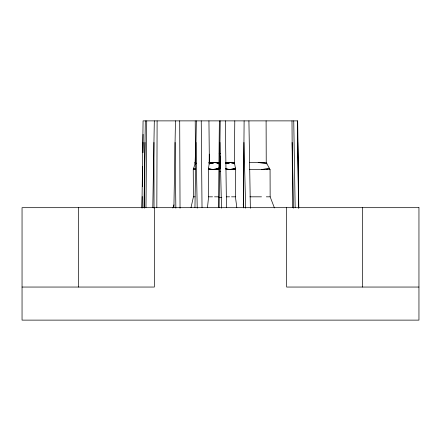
<?xml version="1.0" encoding="UTF-8"?>
<svg xmlns="http://www.w3.org/2000/svg" width="441" height="441" viewBox="0 0 441 441"><rect width="100%" height="100%" fill="white"/><g stroke="black" fill="none" stroke-linecap="round" stroke-linejoin="round"><path stroke-width="0.66" d="M218.516 207.65L219.364 120.878M156.831 207.513L157.112 120.878M144.549 208.141L144.995 142.421M244.116 120.878L243.415 207.513L243.939 142.421L245.692 208.141M145.977 207.513L146.721 120.878M236.823 207.65L235.428 196.824L235.692 169.62L234.386 162.481L234.783 120.878M141.941 207.513L143.071 120.878L297.669 120.878L298.805 208.141M142.884 152.702L143.11 134.345M142.482 186.273L142.663 171.202M209.282 154.141L209.166 163.865L215.021 162.481L218.835 163.865L216.922 162.481M219.122 207.513L220.219 120.878M142.057 208.141L142.222 196.504M142.371 186.234L142.663 166.384M142.862 152.691L143.011 142.421M143.975 207.513L145.332 120.878M194.95 207.513L196.344 120.878M152.795 207.518L154.322 120.878M173.903 207.513L175.457 120.878M220.175 168.44L220.467 156.114M195.435 154.141L195.054 163.865L196.339 163.517M207.468 207.65L208.593 196.824L208.306 169.62L209.37 162.481L208.94 120.878M191.003 207.65L193.423 196.824L193.246 169.62L195.49 162.481L195.22 120.878M172.883 208.042L173.975 204.828M233.636 169.62L235.422 168.142L229.463 169.62L225.803 168.357M225.522 163.517L226.911 162.481M196.041 163.176L195.054 163.865L196.234 163.402M216.735 169.62L218.857 168.142L212.496 169.62L208.527 168.142L210.396 169.62M211.239 162.481L209.166 163.865L213.124 162.481M266.237 169.62L269.275 168.142L261.364 169.62M231.558 169.62L235.422 168.142M225.682 163.633L228.802 162.481M208.935 162.878L210.065 162.481L213.185 163.253M214.613 169.62L218.857 168.142M225.682 163.71L230.676 162.481L234.634 163.865L232.539 162.481M219.166 153.424L220.506 153.424M194.553 162.481L195.887 162.481M208.825 162.481L218.83 162.481M225.649 162.481L234.386 162.481M249.54 162.481L266.232 162.481L270.068 169.62L270.146 196.824L274.44 207.926M218.179 168.17L220.539 168.17M193.246 169.62L194.972 169.62L193.709 168.142L195.523 169.03M208.306 169.62L218.868 169.62M225.764 169.62L235.692 169.62M249.606 169.62L270.068 169.62M219.398 171.417L220.754 171.417M193.423 196.824L195.043 196.824M208.593 196.824L212.529 196.824M214.519 196.824L218.516 196.824M226.261 196.824L229.568 196.824M231.542 196.824L235.428 196.824M249.898 196.824L261.496 196.824M266.325 196.824L270.146 196.824M219.056 197.612L221.768 197.612M22.05 287.047L154.35 287.047L154.35 207.683M418.95 287.047L286.65 287.047L286.65 207.683M258.228 162.481L266.976 163.865L262.704 162.481M225.72 162.481L228.973 163.253M227.617 162.481L229.314 163.076M211.939 162.481L213.19 162.944M225.731 168.512L227.358 169.62M243.195 203.974L243.796 207.909M231.966 162.216L232.054 163.561M219.949 142.421L221.514 208.141M292.14 142.421L293.519 208.141M195.997 142.421L197.221 208.141M293.745 120.878L295.161 207.513M248.911 120.878L250.361 208.235M297.73 142.421L298.689 208.141M297.471 120.878L298.513 207.513M225.318 120.878L226.481 207.513M175.071 142.421L175.849 208.141M201.239 120.878L202.022 207.513M291.986 120.878L292.615 207.513M179.702 120.878L180.038 208.235M266.105 120.878L266.232 162.481M153.942 142.426L154.041 208.141M362.37 207.683L362.37 287.047M78.63 207.683L78.63 287.047M418.95 207.683L22.05 207.683L22.05 320.122L418.95 320.122L418.95 207.683"/></g></svg>
